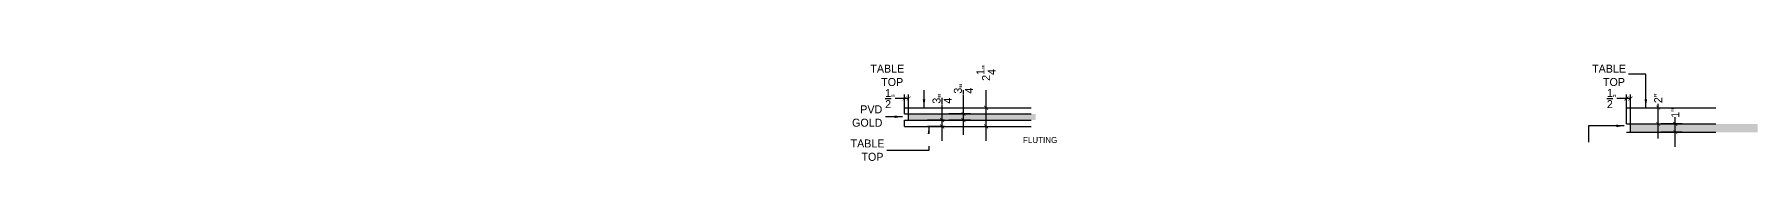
# Model space of a CAD drawing. Header units: inches. Extents: x -137722 to 81594, y -22256 to -1207.
# Drawn here: x -71498.6 to -71283.3, y -8450.9 to -8437.7 of the extents above; entities that cross this region are included whole.
import ezdxf

# ---------------------------------------------------------------- set-up
doc = ezdxf.new("R2010")
doc.units = ezdxf.units.IN
doc.header["$LTSCALE"] = 0.05
doc.header["$MEASUREMENT"] = 0
doc.header["$PDMODE"] = 3
doc.header["$PDSIZE"] = -4
doc.linetypes.add('DASHED2', pattern=[0.375, 0.25, -0.125])
doc.layers.get('Defpoints').update_dxf_attribs({"linetype": 'DASHED2'})
doc.layers.add('Civil Dimension - Text', color=7, linetype='Continuous')
doc.layers.add('text', color=176, linetype='Continuous')
doc.styles.add('4MMOF3-8', font='ARIALN.TTF', dxfattribs={"height": 5.12})
doc.styles.add('9-128OF1-4', font='stylu.ttf')
doc.styles.get("Standard").update_dxf_attribs({"font": 'stylu.ttf', "height": 6})
doc.dimstyles.new('Annotative', dxfattribs={"dimtxt": 6, "dimasz": 0.18, "dimexe": 0.18, "dimexo": 0.0625, "dimgap": 0.09, "dimtad": 0, "dimtih": 1, "dimtoh": 1, "dimdec": 3, "dimzin": 0, "dimdsep": 46, "dimlunit": 4, "dimtxsty": 'Standard', "dimcen": 0.09, "dimadec": 0, "dimazin": 0, "dimtfac": 1, "dimtdec": 3, "dimtofl": 0, "dimtmove": 0, "dimatfit": 3, "dimfxl": 1, "dimtolj": 1, "dimtzin": 0, "dimarcsym": 0})
doc.dimstyles.new('DIM 1-4', dxfattribs={"dimtxt": 3.0792, "dimasz": 1.82, "dimexe": 1.82, "dimexo": 0, "dimgap": 0.09, "dimtad": 0, "dimzin": 0, "dimdsep": 46, "dimlunit": 4, "dimtxsty": '9-128OF1-4', "dimblk": 'ARCHTICK', "dimcen": 1.8125, "dimdle": 1.82, "dimclrd": 8, "dimclre": 8, "dimadec": 0, "dimazin": 0, "dimtfac": 1, "dimtofl": 0, "dimtmove": 0, "dimatfit": 3, "dimldrblk": 'OPEN90', "dimfxl": 1, "dimtolj": 1, "dimtzin": 0, "dimlwd": -1, "dimarcsym": 0})

# ---------------------------------------------------------------- blocks, each defined once
blk = doc.blocks.new('_ArchTick')
at = {"color": 0, "const_width": 0.15}
blk.add_lwpolyline([(-0.5, -0.5), (0.5, 0.5)], dxfattribs=at)
blk = doc.blocks.new('*D80')
at = {"layer": 'Civil Dimension - Text', "color": 8, "ltscale": 50, "transparency": 16777216}
for p, q in [((-71379.72, -8443.78), (-71379.72, -8440.58)), ((-71379.72, -8447.94), (-71379.72, -8443.78))]:
    blk.add_line(p, q, dxfattribs=at)
at = {"layer": 'Civil Dimension - Text', "color": 8, "lineweight": -2, "ltscale": 50, "transparency": 16777216}
for p, q in [((-71379.98, -8443.78), (-71377.9, -8443.78)), ((-71379.98, -8446.12), (-71377.9, -8446.12))]:
    blk.add_line(p, q, dxfattribs=at)
at = {"layer": 'Defpoints', "color": 0, "ltscale": 50, "transparency": 16777216}
for p in [(-71379.98, -8443.78), (-71379.72, -8443.78), (-71379.98, -8446.12)]:
    blk.add_point(p, dxfattribs=at)
at = {"layer": 'Civil Dimension - Text', "color": 8, "ltscale": 50, "transparency": 16777216, "xscale": 0.5, "yscale": 0.5, "zscale": 0.5}
for p, rotation in [((-71379.72, -8443.78), 90), ((-71379.72, -8446.12), 270)]:
    blk.add_blockref('_ArchTick', p, dxfattribs=dict(at, rotation=rotation))
at = {"layer": 'Civil Dimension - Text', "ltscale": 50, "transparency": 16777216, "insert": (-71379.72, -8439.45), "char_height": 1, "attachment_point": 5, "rotation": 90, "style": '9-128OF1-4'}
blk.add_mtext('\\A1;2{\\H1x;\\S1/4;}"', dxfattribs=at)
blk = doc.blocks.new('_Open90')
at = {"color": 0, "linetype": 'ByBlock', "lineweight": -2}
for p, q in [((0, 0), (-1, 0)), ((-0.5, 0.5), (0, 0)), ((0, 0), (-0.5, -0.5))]:
    blk.add_line(p, q, dxfattribs=at)
blk = doc.blocks.new('*D81')
at = {"layer": 'Civil Dimension - Text', "color": 8, "ltscale": 50, "transparency": 16777216}
for p, q in [((-71385.21, -8445.34), (-71385.21, -8443.38)), ((-71385.21, -8447.94), (-71385.21, -8445.34))]:
    blk.add_line(p, q, dxfattribs=at)
at = {"layer": 'Civil Dimension - Text', "color": 8, "lineweight": -2, "ltscale": 50, "transparency": 16777216}
for p, q in [((-71384.92, -8445.34), (-71387.03, -8445.34)), ((-71384.92, -8446.12), (-71387.03, -8446.12))]:
    blk.add_line(p, q, dxfattribs=at)
at = {"layer": 'Defpoints', "color": 0, "ltscale": 50, "transparency": 16777216}
for p in [(-71385.21, -8445.34), (-71384.92, -8445.34), (-71384.92, -8446.12)]:
    blk.add_point(p, dxfattribs=at)
at = {"layer": 'Civil Dimension - Text', "color": 8, "ltscale": 50, "transparency": 16777216, "xscale": 0.5, "yscale": 0.5, "zscale": 0.5}
for p, rotation in [((-71385.21, -8445.34), 90), ((-71385.21, -8446.12), 270)]:
    blk.add_blockref('_ArchTick', p, dxfattribs=dict(at, rotation=rotation))
at = {"layer": 'Civil Dimension - Text', "ltscale": 50, "transparency": 16777216, "insert": (-71385.21, -8442.67), "char_height": 1, "attachment_point": 5, "rotation": 90, "style": '9-128OF1-4'}
blk.add_mtext('\\A1;{\\H1x;\\S3/4;}"', dxfattribs=at)
blk = doc.blocks.new('*D82')
at = {"layer": 'Civil Dimension - Text', "color": 8, "ltscale": 50, "transparency": 16777216}
for p, q in [((-71382.54, -8444.56), (-71382.54, -8442.13)), ((-71382.54, -8447.16), (-71382.54, -8444.56))]:
    blk.add_line(p, q, dxfattribs=at)
at = {"layer": 'Civil Dimension - Text', "color": 8, "lineweight": -2, "ltscale": 50, "transparency": 16777216}
for p, q in [((-71381.68, -8444.56), (-71384.36, -8444.56)), ((-71381.68, -8445.34), (-71384.36, -8445.34))]:
    blk.add_line(p, q, dxfattribs=at)
at = {"layer": 'Defpoints', "color": 0, "ltscale": 50, "transparency": 16777216}
for p in [(-71382.54, -8444.56), (-71381.68, -8444.56), (-71381.68, -8445.34)]:
    blk.add_point(p, dxfattribs=at)
at = {"layer": 'Civil Dimension - Text', "color": 8, "ltscale": 50, "transparency": 16777216, "xscale": 0.5, "yscale": 0.5, "zscale": 0.5}
for p, rotation in [((-71382.54, -8444.56), 90), ((-71382.54, -8445.34), 270)]:
    blk.add_blockref('_ArchTick', p, dxfattribs=dict(at, rotation=rotation))
at = {"layer": 'Civil Dimension - Text', "ltscale": 50, "transparency": 16777216, "insert": (-71382.54, -8441.42), "char_height": 1, "attachment_point": 5, "rotation": 90, "style": '9-128OF1-4'}
blk.add_mtext('\\A1;{\\H1x;\\S3/4;}"', dxfattribs=at)
blk = doc.blocks.new('*D83')
at = {"layer": 'Civil Dimension - Text', "color": 8, "lineweight": -2, "ltscale": 50, "transparency": 16777216}
for p, q in [((-71297.4, -8443.78), (-71293.93, -8443.78)), ((-71298.05, -8445.81), (-71293.93, -8445.81))]:
    blk.add_line(p, q, dxfattribs=at)
at = {"layer": 'Civil Dimension - Text', "color": 8, "ltscale": 50, "transparency": 16777216}
for p, q in [((-71295.75, -8443.78), (-71295.75, -8443.28)), ((-71295.75, -8447.63), (-71295.75, -8443.78))]:
    blk.add_line(p, q, dxfattribs=at)
at = {"layer": 'Defpoints', "color": 0, "ltscale": 50, "transparency": 16777216}
for p in [(-71297.4, -8443.78), (-71295.75, -8443.78), (-71298.05, -8445.81)]:
    blk.add_point(p, dxfattribs=at)
at = {"layer": 'Civil Dimension - Text', "color": 8, "ltscale": 50, "transparency": 16777216, "xscale": 0.5, "yscale": 0.5, "zscale": 0.5}
for p, rotation in [((-71295.75, -8443.78), 90), ((-71295.75, -8445.81), 270)]:
    blk.add_blockref('_ArchTick', p, dxfattribs=dict(at, rotation=rotation))
at = {"layer": 'Civil Dimension - Text', "ltscale": 50, "transparency": 16777216, "insert": (-71295.75, -8442.6), "char_height": 1, "attachment_point": 5, "rotation": 90, "style": '9-128OF1-4'}
blk.add_mtext('\\A1;2"', dxfattribs=at)
blk = doc.blocks.new('*D84')
at = {"layer": 'Civil Dimension - Text', "color": 8, "ltscale": 50, "transparency": 16777216}
for p, q in [((-71293.61, -8445.81), (-71293.61, -8444.97)), ((-71293.61, -8448.66), (-71293.61, -8445.81))]:
    blk.add_line(p, q, dxfattribs=at)
at = {"layer": 'Civil Dimension - Text', "color": 8, "lineweight": -2, "ltscale": 50, "transparency": 16777216}
for p, q in [((-71292.76, -8445.81), (-71295.43, -8445.81)), ((-71292.76, -8446.84), (-71295.43, -8446.84))]:
    blk.add_line(p, q, dxfattribs=at)
at = {"layer": 'Defpoints', "color": 0, "ltscale": 50, "transparency": 16777216}
for p in [(-71293.61, -8445.81), (-71292.76, -8445.81), (-71292.76, -8446.84)]:
    blk.add_point(p, dxfattribs=at)
at = {"layer": 'Civil Dimension - Text', "color": 8, "ltscale": 50, "transparency": 16777216, "xscale": 0.5, "yscale": 0.5, "zscale": 0.5}
for p, rotation in [((-71293.61, -8445.81), 90), ((-71293.61, -8446.84), 270)]:
    blk.add_blockref('_ArchTick', p, dxfattribs=dict(at, rotation=rotation))
at = {"layer": 'Civil Dimension - Text', "ltscale": 50, "transparency": 16777216, "insert": (-71293.61, -8444.44), "char_height": 1, "attachment_point": 5, "rotation": 90, "style": '9-128OF1-4'}
blk.add_mtext('\\A1;1"', dxfattribs=at)
blk = doc.blocks.new('*D85')
at = {"layer": 'Civil Dimension - Text', "color": 8, "ltscale": 50, "transparency": 16777216}
for p, q in [((-71389.89, -8442.64), (-71391.08, -8442.64)), ((-71389.39, -8442.64), (-71390.39, -8442.64))]:
    blk.add_line(p, q, dxfattribs=at)
at = {"layer": 'Civil Dimension - Text', "color": 8, "lineweight": -2, "ltscale": 50, "transparency": 16777216}
for p, q in [((-71389.89, -8444.56), (-71389.89, -8442.14)), ((-71389.39, -8444.56), (-71389.39, -8442.14))]:
    blk.add_line(p, q, dxfattribs=at)
at = {"layer": 'Defpoints', "color": 0, "ltscale": 50, "transparency": 16777216}
for p in [(-71389.39, -8442.64), (-71389.89, -8444.56), (-71389.39, -8444.56)]:
    blk.add_point(p, dxfattribs=at)
at = {"layer": 'Civil Dimension - Text', "color": 8, "ltscale": 50, "transparency": 16777216, "xscale": 0.5, "yscale": 0.5, "zscale": 0.5, "rotation": 180}
blk.add_blockref('_ArchTick', (-71389.89, -8442.64), dxfattribs=at)
at = {"layer": 'Civil Dimension - Text', "color": 8, "ltscale": 50, "transparency": 16777216, "xscale": 0.5, "yscale": 0.5, "zscale": 0.5}
blk.add_blockref('_ArchTick', (-71389.39, -8442.64), dxfattribs=at)
at = {"layer": 'Civil Dimension - Text', "ltscale": 50, "transparency": 16777216, "insert": (-71391.72, -8442.64), "char_height": 1, "attachment_point": 5, "style": '9-128OF1-4'}
blk.add_mtext('\\A1;{\\H1x;\\S1/2;}"', dxfattribs=at)
blk = doc.blocks.new('*D86')
at = {"layer": 'Civil Dimension - Text', "color": 8, "ltscale": 50, "transparency": 16777216}
for p, q in [((-71299.72, -8442.64), (-71300.9, -8442.64)), ((-71299.22, -8442.64), (-71300.22, -8442.64))]:
    blk.add_line(p, q, dxfattribs=at)
at = {"layer": 'Civil Dimension - Text', "color": 8, "lineweight": -2, "ltscale": 50, "transparency": 16777216}
for p, q in [((-71299.72, -8444.56), (-71299.72, -8442.14)), ((-71299.22, -8445.81), (-71299.22, -8442.14))]:
    blk.add_line(p, q, dxfattribs=at)
at = {"layer": 'Defpoints', "color": 0, "ltscale": 50, "transparency": 16777216}
for p in [(-71299.22, -8442.64), (-71299.72, -8444.56), (-71299.22, -8445.81)]:
    blk.add_point(p, dxfattribs=at)
at = {"layer": 'Civil Dimension - Text', "color": 8, "ltscale": 50, "transparency": 16777216, "xscale": 0.5, "yscale": 0.5, "zscale": 0.5, "rotation": 180}
blk.add_blockref('_ArchTick', (-71299.72, -8442.64), dxfattribs=at)
at = {"layer": 'Civil Dimension - Text', "color": 8, "ltscale": 50, "transparency": 16777216, "xscale": 0.5, "yscale": 0.5, "zscale": 0.5}
blk.add_blockref('_ArchTick', (-71299.22, -8442.64), dxfattribs=at)
at = {"layer": 'Civil Dimension - Text', "ltscale": 50, "transparency": 16777216, "insert": (-71301.55, -8442.64), "char_height": 1, "attachment_point": 5, "style": '9-128OF1-4'}
blk.add_mtext('\\A1;{\\H1x;\\S1/2;}"', dxfattribs=at)

msp = doc.modelspace()

# ---------------------------------------------------------------- hatches: boundary and pattern name
at = {"layer": 'Civil Dimension - Text', "ltscale": 50, "true_color": 0xf8f6b0}
h = msp.add_hatch(color=51, dxfattribs=at)
h.dxf.hatch_style = 1
h.paths.add_polyline_path([(-71373.5106, -8444.5592), (-71389.3908, -8444.5592), (-71389.3908, -8445.3392), (-71373.5106, -8445.3392)])
h = msp.add_hatch(color=51, dxfattribs=at)
h.dxf.hatch_style = 1
h.paths.add_polyline_path([(-71283.3352, -8445.8092), (-71299.2155, -8445.8092), (-71299.2155, -8446.8392), (-71283.3352, -8446.8392)])

# ---------------------------------------------------------------- linework, layer by layer
at = {"layer": 'Civil Dimension - Text', "ltscale": 50}
for p, q in [((-71389.8908, -8443.7792), (-71374.0645, -8443.7792)), ((-71389.8908, -8444.5592), (-71389.8908, -8443.7792)), ((-71389.8908, -8444.5592), (-71374.0645, -8444.5592)), ((-71389.3908, -8445.3392), (-71389.3908, -8444.5592)), ((-71299.7155, -8445.8092), (-71299.7155, -8443.7792)), ((-71299.7155, -8443.7792), (-71288.565, -8443.7792)), ((-71389.8908, -8446.1192), (-71389.8908, -8445.3392)), ((-71389.8908, -8445.3392), (-71374.0645, -8445.3392)), ((-71389.8908, -8446.1192), (-71374.0645, -8446.1192)), ((-71304.466, -8446.0524), (-71304.466, -8448.0937)), ((-71299.7155, -8445.8092), (-71288.565, -8445.8092)), ((-71299.7155, -8446.8392), (-71288.565, -8446.8392)), ((-71299.2155, -8446.8392), (-71299.2155, -8445.8092))]:
    msp.add_line(p, q, dxfattribs=at)

# ---------------------------------------------------------------- dimensions: what is measured, and where the dimension line sits
for base, p1, p2, picture, middle in [((-71295.7535, -8443.7792), (-71298.0496, -8445.8092), (-71297.398, -8443.7792), '*D83', (-71295.7535, -8442.5984)), ((-71293.6134, -8445.8092), (-71292.7575, -8446.8392), (-71292.7575, -8445.8092), '*D84', (-71293.6134, -8444.4403))]:
    dim = msp.add_linear_dim(base=base, p1=p1, p2=p2, angle=90, dimstyle='DIM 1-4', override={"dimtxt": 1, "dimasz": 0.5, "dimclrt": 256, "dimfxl": 0, "dimarcsym": 1}, dxfattribs=at)
    dim.commit()
    dim.dimension.update_dxf_attribs({"geometry": picture, "text_midpoint": middle, "dimtype": 160})

# ---------------------------------------------------------------- leaders
for points in [[(-71387.4686, -8443.7164), (-71387.4686, -8439.5949), (-71393.0915, -8439.5949)], [(-71297.2933, -8443.7164), (-71297.2933, -8439.5949), (-71302.9162, -8439.5949)], [(-71390.1578, -8444.9106), (-71394.6414, -8444.9106)], [(-71299.9825, -8446.0524), (-71304.466, -8446.0524)], [(-71379.4025, -8448.4031), (-71372.895, -8448.4031)]]:
    msp.add_leader(points, dimstyle='Annotative', override={"dimscale": 0, "dimasz": 1}, dxfattribs=at)

# ---------------------------------------------------------------- next in the draw order: texts
at = {"layer": 'text', "ltscale": 10, "char_height": 1, "attachment_point": 4, "style": '4MMOF3-8', "bg_fill": 2}
for s, insert in [('\\pi101.27121;{\\fStylus BT|b0|i0|c0|p34;TABLE \\P\\pi102.62992;TOP}', (-71495.4506, -8439.7475)), ('\\pi102.67019;{\\fStylus BT|b0|i0|c0|p34;PVD \\P\\pi101.64749;GOLD}', (-71498.1073, -8444.8304))]:
    msp.add_mtext_dynamic_manual_height_columns(s, width=105.298298, gutter_width=15.396, heights=[0], dxfattribs=dict(at, insert=insert))

# ---------------------------------------------------------------- next in the draw order: leaders
at = {"layer": 'Civil Dimension - Text', "ltscale": 50}
msp.add_leader([(-71386.8834, -8446.2516), (-71386.8834, -8449.1393), (-71392.7613, -8449.1393)], dimstyle='Annotative', override={"dimscale": 0, "dimasz": 1}, dxfattribs=at)

# ---------------------------------------------------------------- next in the draw order: texts
at = {"layer": 'text', "ltscale": 10, "insert": (-71497.9183, -8449.0918), "char_height": 1, "attachment_point": 4, "style": '4MMOF3-8', "bg_fill": 2}
msp.add_mtext_dynamic_manual_height_columns('\\pi101.27121;{\\fStylus BT|b0|i0|c0|p34;TABLE \\P\\pi102.62992;TOP}', width=105.298298, gutter_width=15.396, heights=[0], dxfattribs=at)

# ---------------------------------------------------------------- next in the draw order: texts
at = {"layer": 'text', "ltscale": 10, "insert": (-71476.4112, -8447.8225), "char_height": 0.75, "attachment_point": 4, "style": '4MMOF3-8', "bg_fill": 2}
msp.add_mtext_dynamic_manual_height_columns('\\pi101.30287;{\\fStylus BT|b0|i0|c0|p34;FLUTING}', width=105.298298, gutter_width=15.396, heights=[0], dxfattribs=at)

# ---------------------------------------------------------------- next in the draw order: dimensions: what is measured, and where the dimension line sits
at = {"layer": 'Civil Dimension - Text', "ltscale": 50}
for base, p1, p2, picture, middle in [((-71379.723, -8443.7792), (-71379.9806, -8446.1192), (-71379.9806, -8443.7792), '*D80', (-71379.723, -8439.4473)), ((-71382.5387, -8444.5592), (-71381.6828, -8445.3392), (-71381.6828, -8444.5592), '*D82', (-71382.5387, -8441.4222)), ((-71385.2083, -8445.3392), (-71384.9196, -8446.1192), (-71384.9196, -8445.3392), '*D81', (-71385.2083, -8442.6683))]:
    dim = msp.add_linear_dim(base=base, p1=p1, p2=p2, angle=90, dimstyle='DIM 1-4', override={"dimtxt": 1, "dimasz": 0.5, "dimclrt": 256, "dimfxl": 0, "dimarcsym": 1}, dxfattribs=at)
    dim.commit()
    dim.dimension.update_dxf_attribs({"geometry": picture, "text_midpoint": middle, "dimtype": 160})

# ---------------------------------------------------------------- next in the draw order: texts
at = {"layer": 'text', "ltscale": 10, "insert": (-71405.2752, -8439.7475), "char_height": 1, "attachment_point": 4, "style": '4MMOF3-8', "bg_fill": 2}
msp.add_mtext_dynamic_manual_height_columns('\\pi101.27121;{\\fStylus BT|b0|i0|c0|p34;TABLE \\P\\pi102.62992;TOP}', width=105.298298, gutter_width=15.396, heights=[0], dxfattribs=at)

# ---------------------------------------------------------------- next in the draw order: dimensions: what is measured, and where the dimension line sits
at = {"layer": 'Civil Dimension - Text', "ltscale": 50}
for base, p1, p2, picture, middle in [((-71389.3908, -8442.6369), (-71389.8908, -8444.5592), (-71389.3908, -8444.5592), '*D85', (-71391.7233, -8442.6369)), ((-71299.2155, -8442.6369), (-71299.7155, -8444.5592), (-71299.2155, -8445.8092), '*D86', (-71301.5479, -8442.6369))]:
    dim = msp.add_linear_dim(base=base, p1=p1, p2=p2, dimstyle='DIM 1-4', override={"dimtxt": 1, "dimasz": 0.5, "dimexe": 0.5, "dimdle": 0.5, "dimclrt": 256, "dimfxl": 0, "dimarcsym": 1}, dxfattribs=at)
    dim.commit()
    dim.dimension.update_dxf_attribs({"geometry": picture, "text_midpoint": middle, "dimtype": 160})

doc.saveas('drawing.dxf')
